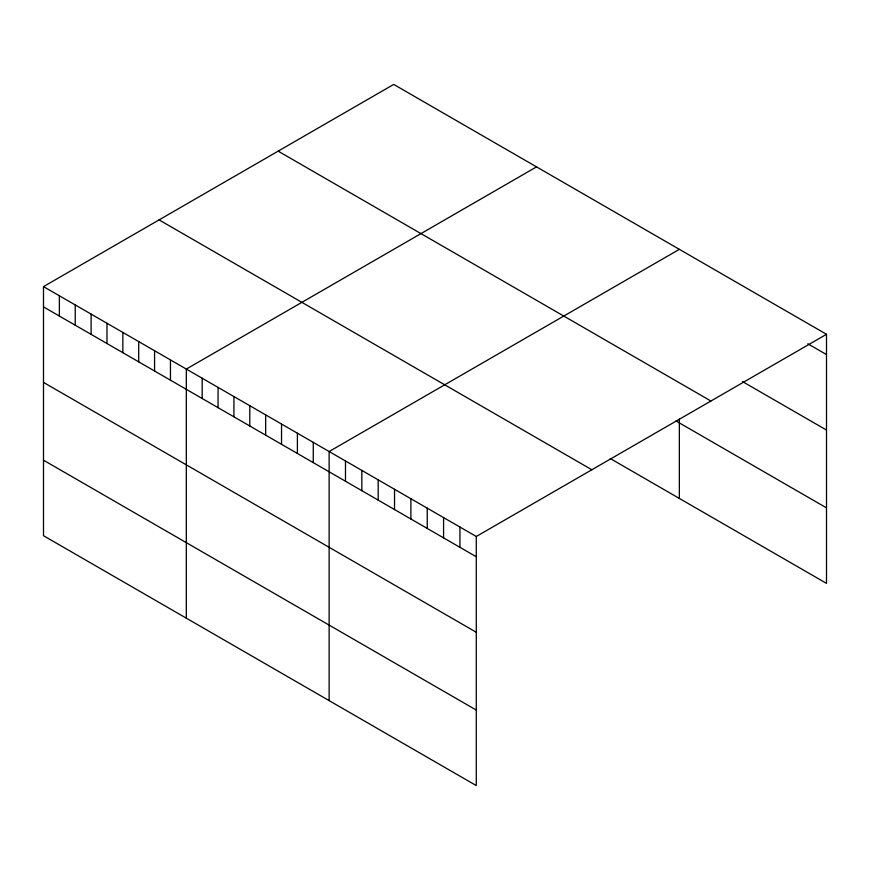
<?xml version="1.0" encoding="UTF-8"?>
<svg xmlns="http://www.w3.org/2000/svg" width="870" height="870" viewBox="0 0 870 870"><rect width="100%" height="100%" fill="white"/><g stroke="black" fill="none" stroke-linecap="round" stroke-linejoin="round"><path stroke-width="1.3" d="M43.5 286.621L476.281 536.486L476.281 785.577L43.5 535.713L43.5 286.621L393.719 84.423L826.5 334.287L826.5 583.379L610.207 458.512M536.54 166.877L186.321 369.076L186.321 618.168M679.35 249.331L329.132 451.53L329.132 700.622M476.281 536.486L826.5 334.287M807.817 343.77L826.5 354.558M742.414 381.528L826.5 430.063M278.15 151.152L710.931 401.016M675.957 420.949L826.5 507.873M159.069 219.892L591.85 469.756M43.5 306.882L476.281 556.746M43.5 382.398L476.281 632.262M43.5 460.197L476.281 710.061M679.35 419.025L679.35 498.434M459.936 527.046L459.936 547.306M443.58 517.606L443.58 537.867M427.235 508.167L427.235 528.427M410.89 498.727L410.89 518.988M394.534 489.288L394.534 509.559M378.189 479.848L378.189 500.119M361.833 470.409L361.833 490.68M345.488 460.969L345.488 481.24M313.265 442.362L313.265 462.633M297.399 433.206L297.399 453.477M281.532 424.038L281.532 444.309M265.665 414.881L265.665 435.152M249.788 405.724L249.788 425.985M233.921 396.557L233.921 416.828M218.055 387.4L218.055 407.66M202.188 378.232L202.188 398.503M170.455 359.908L170.455 380.179M154.577 350.751L154.577 371.022M138.711 341.584L138.711 361.855M122.844 332.427L122.844 352.698M106.977 323.259L106.977 343.53M91.111 314.103L91.111 334.374M75.233 304.946L75.233 325.206M59.367 295.778L59.367 316.049"/></g></svg>
